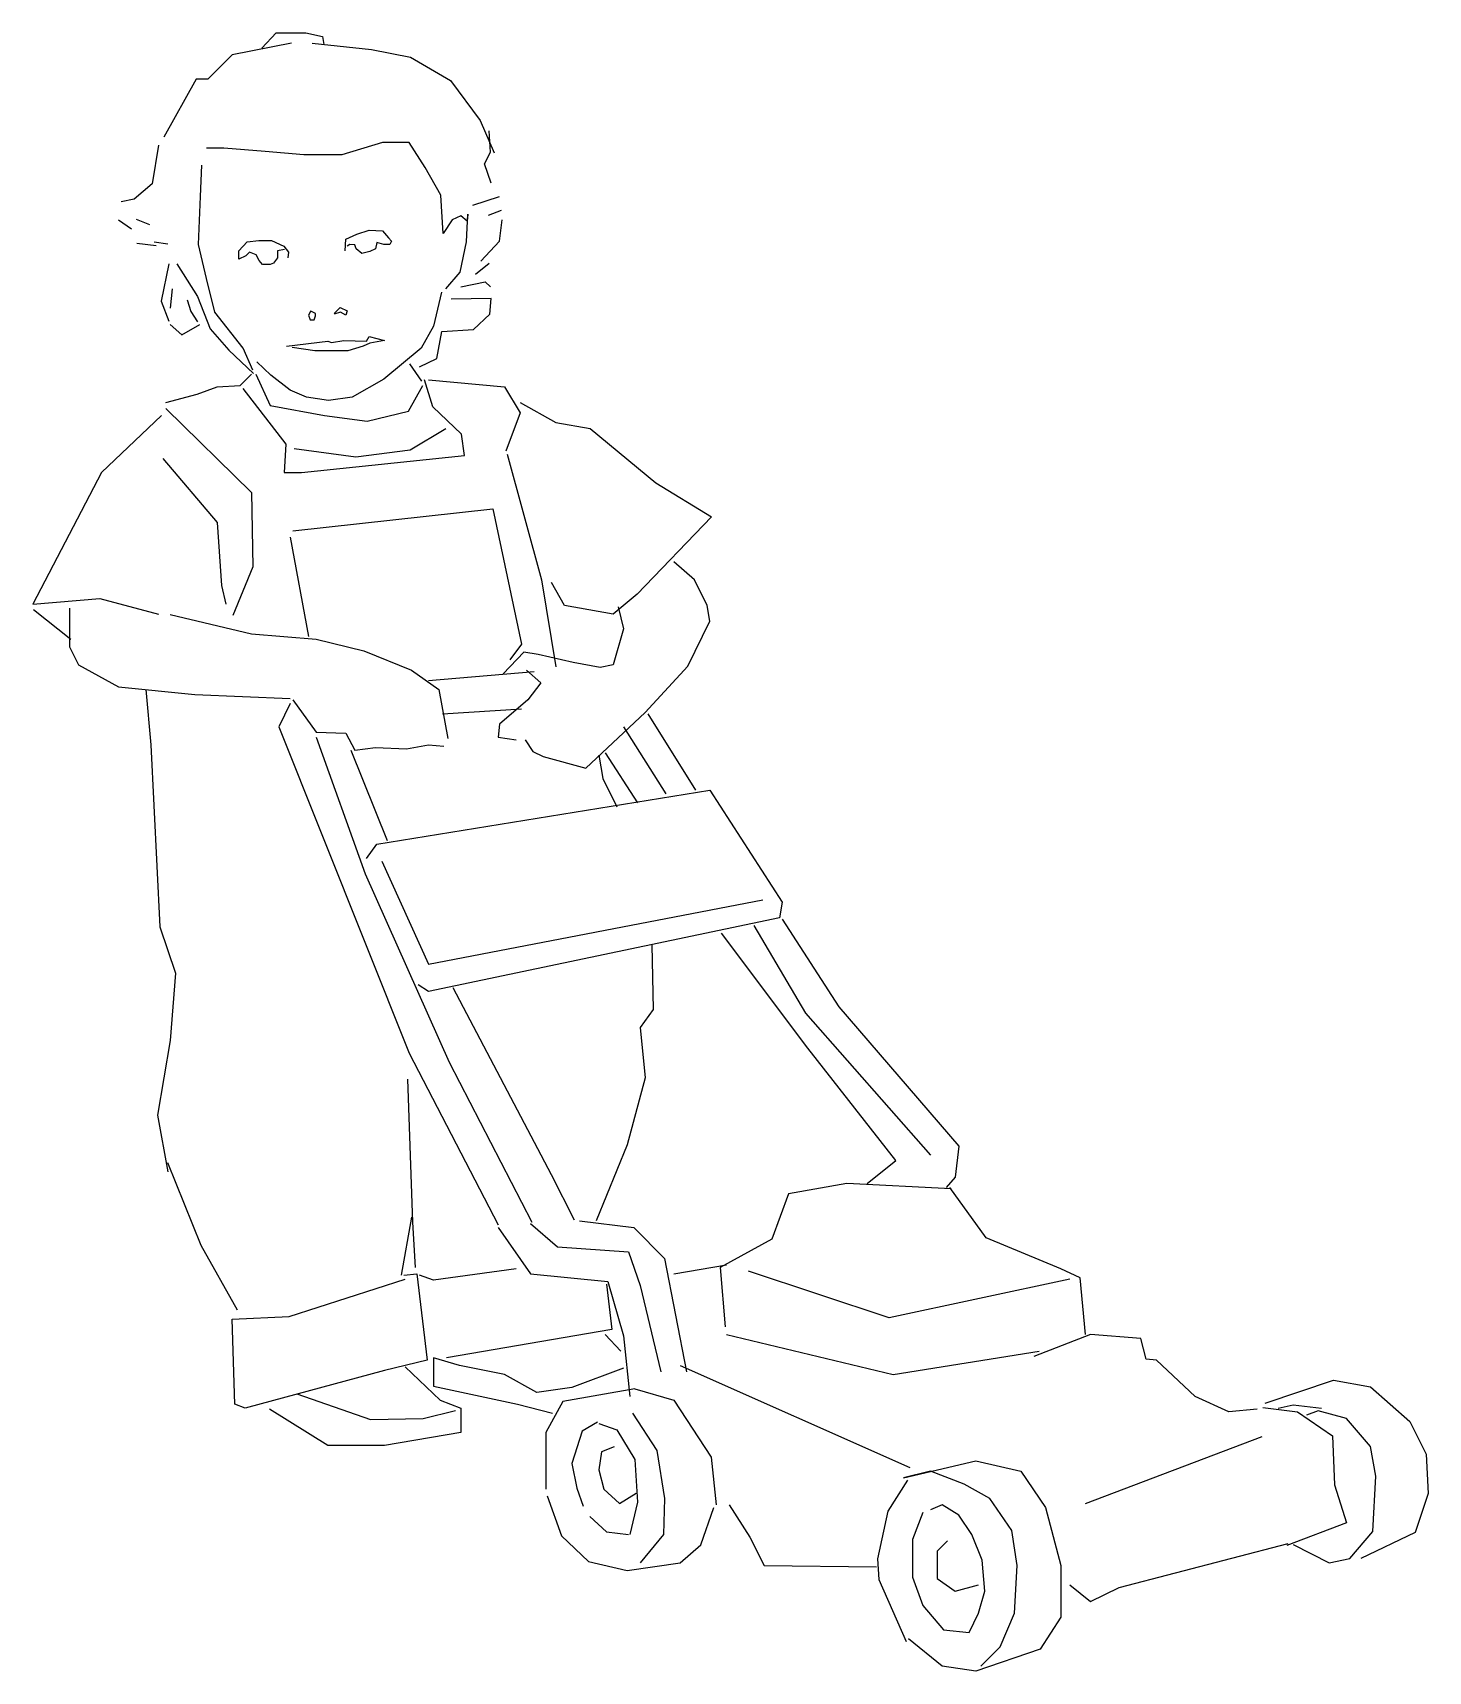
# Model space of a CAD drawing. Header units: millimetres. Extents: x -1534.868 to -1534.04, y 1850.869 to 1851.841.
import ezdxf

# ---------------------------------------------------------------- set-up
doc = ezdxf.new("R2010")
doc.units = ezdxf.units.MM
doc.header["$LTSCALE"] = 10
doc.layers.add('Humanos', color=2, linetype='Continuous')

msp = doc.modelspace()

# ---------------------------------------------------------------- linework, layer by layer
at = {"layer": 'Humanos'}
for p, q in [((-1534.73203, 1851.83194), (-1534.72361, 1851.84113)), ((-1534.72361, 1851.84113), (-1534.706, 1851.84113)), ((-1534.706, 1851.84113), (-1534.69605, 1851.83883)), ((-1534.71442, 1851.835), (-1534.74964, 1851.82812)), ((-1534.70217, 1851.835), (-1534.66695, 1851.83118)), ((-1534.69605, 1851.83883), (-1534.69528, 1851.83424)), ((-1534.74964, 1851.82812), (-1534.76419, 1851.81357)), ((-1534.66695, 1851.83118), (-1534.64398, 1851.82658)), ((-1534.64398, 1851.82658), (-1534.62025, 1851.8128)), ((-1534.77107, 1851.81357), (-1534.79021, 1851.77912)), ((-1534.76419, 1851.81357), (-1534.77107, 1851.81357)), ((-1534.62025, 1851.8128), (-1534.60264, 1851.78907)), ((-1534.60264, 1851.78907), (-1534.59421, 1851.76993)), ((-1534.59651, 1851.77031), (-1534.59728, 1851.78294)), ((-1534.79328, 1851.77452), (-1534.79711, 1851.75155)), ((-1534.66044, 1851.77605), (-1534.68456, 1851.76878)), ((-1534.64475, 1851.77605), (-1534.66044, 1851.77605)), ((-1534.63518, 1851.76112), (-1534.64475, 1851.77605)), ((-1534.75462, 1851.77261), (-1534.76495, 1851.77261)), ((-1534.73012, 1851.77069), (-1534.75462, 1851.77261)), ((-1534.70714, 1851.76878), (-1534.73012, 1851.77069)), ((-1534.68456, 1851.76878), (-1534.70714, 1851.76878)), ((-1534.59996, 1851.76342), (-1534.59651, 1851.77031)), ((-1534.59613, 1851.75193), (-1534.59996, 1851.76342)), ((-1534.7684, 1851.7439), (-1534.76763, 1851.76265)), ((-1534.62599, 1851.74466), (-1534.63518, 1851.76112)), ((-1534.79711, 1851.75155), (-1534.80783, 1851.74236)), ((-1534.76955, 1851.71557), (-1534.7684, 1851.7439)), ((-1534.62446, 1851.72207), (-1534.62599, 1851.74466)), ((-1534.60685, 1851.73892), (-1534.59115, 1851.7439)), ((-1534.80783, 1851.74236), (-1534.81548, 1851.74083)), ((-1534.59766, 1851.73279), (-1534.59, 1851.73586)), ((-1534.81701, 1851.73012), (-1534.80935, 1851.72476)), ((-1534.80668, 1851.7305), (-1534.79864, 1851.72743)), ((-1534.6191, 1851.73012), (-1534.62446, 1851.72207)), ((-1534.61412, 1851.73241), (-1534.6191, 1851.73012)), ((-1534.61029, 1851.72935), (-1534.61412, 1851.73241)), ((-1534.61068, 1851.7171), (-1534.60991, 1851.73356)), ((-1534.60991, 1851.73356), (-1534.61029, 1851.72935)), ((-1534.59115, 1851.71748), (-1534.58962, 1851.73012)), ((-1534.80629, 1851.71633), (-1534.79481, 1851.71481)), ((-1534.79596, 1851.7171), (-1534.78792, 1851.71595)), ((-1534.76495, 1851.69528), (-1534.76955, 1851.71557)), ((-1534.74581, 1851.71174), (-1534.74084, 1851.7171)), ((-1534.74084, 1851.7171), (-1534.73394, 1851.71786)), ((-1534.73394, 1851.71786), (-1534.72628, 1851.71786)), ((-1534.72628, 1851.71786), (-1534.71901, 1851.71442)), ((-1534.68264, 1851.71174), (-1534.68226, 1851.71863)), ((-1534.68226, 1851.71863), (-1534.67576, 1851.72169)), ((-1534.67997, 1851.71557), (-1534.6815, 1851.71442)), ((-1534.67691, 1851.71519), (-1534.67997, 1851.71557)), ((-1534.67614, 1851.71289), (-1534.67691, 1851.71519)), ((-1534.67576, 1851.72169), (-1534.66848, 1851.72399)), ((-1534.66848, 1851.72399), (-1534.66044, 1851.72361)), ((-1534.66389, 1851.71672), (-1534.66465, 1851.71289)), ((-1534.65968, 1851.71557), (-1534.66389, 1851.71672)), ((-1534.66044, 1851.72361), (-1534.657, 1851.7194)), ((-1534.65623, 1851.71557), (-1534.65968, 1851.71557)), ((-1534.657, 1851.7194), (-1534.65508, 1851.71748)), ((-1534.65508, 1851.71748), (-1534.65623, 1851.71557)), ((-1534.6145, 1851.69911), (-1534.61068, 1851.7171)), ((-1534.60226, 1851.70562), (-1534.59115, 1851.71748)), ((-1534.74581, 1851.70676), (-1534.74581, 1851.71174)), ((-1534.7416, 1851.70868), (-1534.74581, 1851.70676)), ((-1534.7393, 1851.71097), (-1534.7416, 1851.70868)), ((-1534.73548, 1851.70944), (-1534.7393, 1851.71097)), ((-1534.73356, 1851.706), (-1534.73548, 1851.70944)), ((-1534.73164, 1851.7037), (-1534.73356, 1851.706)), ((-1534.72284, 1851.70753), (-1534.72514, 1851.70447)), ((-1534.71863, 1851.7125), (-1534.72284, 1851.71174)), ((-1534.72284, 1851.71174), (-1534.72284, 1851.70753)), ((-1534.71901, 1851.71442), (-1534.71634, 1851.71097)), ((-1534.71634, 1851.71097), (-1534.71671, 1851.70753)), ((-1534.67269, 1851.71021), (-1534.67614, 1851.71289)), ((-1534.6681, 1851.71136), (-1534.67269, 1851.71021)), ((-1534.66465, 1851.71289), (-1534.6681, 1851.71136)), ((-1534.78715, 1851.70408), (-1534.79175, 1851.68188)), ((-1534.78256, 1851.70408), (-1534.77031, 1851.68456)), ((-1534.75998, 1851.67538), (-1534.76495, 1851.69528)), ((-1534.72705, 1851.7037), (-1534.73164, 1851.7037)), ((-1534.72514, 1851.70447), (-1534.72705, 1851.7037)), ((-1534.62293, 1851.68915), (-1534.6145, 1851.69911)), ((-1534.60532, 1851.69796), (-1534.59728, 1851.70447)), ((-1534.78524, 1851.68915), (-1534.78639, 1851.67767)), ((-1534.62561, 1851.68724), (-1534.6302, 1851.66695)), ((-1534.61412, 1851.69031), (-1534.59957, 1851.69336)), ((-1534.59957, 1851.69336), (-1534.59651, 1851.69031)), ((-1534.79175, 1851.68188), (-1534.78715, 1851.67002)), ((-1534.77643, 1851.68264), (-1534.77414, 1851.67576)), ((-1534.77414, 1851.67576), (-1534.77031, 1851.66963)), ((-1534.77031, 1851.68456), (-1534.76265, 1851.66542)), ((-1534.70293, 1851.67614), (-1534.70447, 1851.67346)), ((-1534.70026, 1851.67461), (-1534.70255, 1851.67576)), ((-1534.68915, 1851.67461), (-1534.68571, 1851.67805)), ((-1534.68571, 1851.67805), (-1534.6815, 1851.67614)), ((-1534.6815, 1851.67614), (-1534.68226, 1851.67346)), ((-1534.59613, 1851.68341), (-1534.61986, 1851.68303)), ((-1534.5969, 1851.67422), (-1534.59613, 1851.68341)), ((-1534.78639, 1851.6681), (-1534.7795, 1851.66197)), ((-1534.7795, 1851.66197), (-1534.76878, 1851.6681)), ((-1534.74313, 1851.65393), (-1534.75998, 1851.67538)), ((-1534.70447, 1851.67346), (-1534.70332, 1851.67078)), ((-1534.70332, 1851.67078), (-1534.70102, 1851.67078)), ((-1534.70102, 1851.67078), (-1534.70026, 1851.67307)), ((-1534.70026, 1851.67307), (-1534.70026, 1851.67461)), ((-1534.68533, 1851.67538), (-1534.68915, 1851.67422)), ((-1534.68226, 1851.67346), (-1534.68533, 1851.67538)), ((-1534.6302, 1851.66695), (-1534.63748, 1851.65393)), ((-1534.60647, 1851.66504), (-1534.5969, 1851.67422)), ((-1534.76265, 1851.66542), (-1534.75155, 1851.65279)), ((-1534.71748, 1851.65508), (-1534.69298, 1851.65814)), ((-1534.69298, 1851.65814), (-1534.69069, 1851.65738)), ((-1534.69069, 1851.65738), (-1534.68341, 1851.65853)), ((-1534.68341, 1851.65853), (-1534.67001, 1851.65814)), ((-1534.6681, 1851.657), (-1534.67193, 1851.65508)), ((-1534.67001, 1851.65814), (-1534.66848, 1851.66083)), ((-1534.66848, 1851.66083), (-1534.65929, 1851.65853)), ((-1534.65929, 1851.65853), (-1534.6681, 1851.657)), ((-1534.62828, 1851.64781), (-1534.62522, 1851.66389)), ((-1534.62522, 1851.66389), (-1534.60647, 1851.66504)), ((-1534.75155, 1851.65279), (-1534.737, 1851.639)), ((-1534.73739, 1851.64092), (-1534.74313, 1851.65393)), ((-1534.70064, 1851.6524), (-1534.71404, 1851.65432)), ((-1534.68112, 1851.6524), (-1534.70064, 1851.6524)), ((-1534.67193, 1851.65508), (-1534.68112, 1851.6524)), ((-1534.63748, 1851.65393), (-1534.65968, 1851.63556)), ((-1534.63862, 1851.64283), (-1534.62828, 1851.64781)), ((-1534.74501, 1851.63179), (-1534.73823, 1851.63857)), ((-1534.73569, 1851.63857), (-1534.72721, 1851.61992)), ((-1534.72667, 1851.63786), (-1534.73509, 1851.6459)), ((-1534.71519, 1851.62905), (-1534.72667, 1851.63786)), ((-1534.63709, 1851.63441), (-1534.64436, 1851.64475)), ((-1534.77044, 1851.6267), (-1534.75858, 1851.63094)), ((-1534.75858, 1851.63094), (-1534.74501, 1851.63179)), ((-1534.74332, 1851.63009), (-1534.71789, 1851.59703)), ((-1534.70562, 1851.62484), (-1534.71519, 1851.62905)), ((-1534.65968, 1851.63556), (-1534.67843, 1851.62484)), ((-1534.645, 1851.61653), (-1534.63651, 1851.63179)), ((-1534.63058, 1851.61907), (-1534.63567, 1851.63518)), ((-1534.63313, 1851.63518), (-1534.5882, 1851.63094)), ((-1534.5882, 1851.63094), (-1534.57887, 1851.61568)), ((-1534.78909, 1851.62162), (-1534.77044, 1851.6267)), ((-1534.78909, 1851.61822), (-1534.73823, 1851.56822)), ((-1534.72721, 1851.61992), (-1534.695, 1851.61399)), ((-1534.6926, 1851.62293), (-1534.70562, 1851.62484)), ((-1534.67843, 1851.62484), (-1534.6926, 1851.62293)), ((-1534.61363, 1851.60297), (-1534.63058, 1851.61907)), ((-1534.57887, 1851.62162), (-1534.55769, 1851.60975)), ((-1534.79164, 1851.61399), (-1534.82724, 1851.58008)), ((-1534.695, 1851.61399), (-1534.66957, 1851.6106)), ((-1534.66957, 1851.6106), (-1534.645, 1851.61653)), ((-1534.57887, 1851.61568), (-1534.58735, 1851.5928)), ((-1534.55769, 1851.60975), (-1534.53734, 1851.60636)), ((-1534.64414, 1851.59364), (-1534.62295, 1851.60636)), ((-1534.61193, 1851.59025), (-1534.61363, 1851.60297)), ((-1534.53734, 1851.60636), (-1534.49835, 1851.57414)), ((-1534.79079, 1851.58856), (-1534.75858, 1851.55041)), ((-1534.71789, 1851.59703), (-1534.71874, 1851.58008)), ((-1534.7128, 1851.59449), (-1534.67635, 1851.5894)), ((-1534.70857, 1851.58008), (-1534.61193, 1851.59025)), ((-1534.67635, 1851.5894), (-1534.64414, 1851.59364)), ((-1534.5865, 1851.5911), (-1534.56616, 1851.51651)), ((-1534.82724, 1851.58008), (-1534.86793, 1851.5021)), ((-1534.71874, 1851.58008), (-1534.70857, 1851.58008)), ((-1534.49835, 1851.57414), (-1534.46529, 1851.55381)), ((-1534.73823, 1851.56822), (-1534.73739, 1851.52414)), ((-1534.75858, 1851.55041), (-1534.75604, 1851.51312)), ((-1534.71365, 1851.5456), (-1534.59498, 1851.55862)), ((-1534.59498, 1851.55862), (-1534.57814, 1851.47823)), ((-1534.46529, 1851.55381), (-1534.50937, 1851.50803)), ((-1534.71519, 1851.54177), (-1534.70447, 1851.48282)), ((-1534.73739, 1851.52414), (-1534.74926, 1851.49531)), ((-1534.47555, 1851.51651), (-1534.4878, 1851.52723)), ((-1534.75604, 1851.51312), (-1534.7535, 1851.5021)), ((-1534.56616, 1851.51651), (-1534.55769, 1851.4648)), ((-1534.5526, 1851.50125), (-1534.56023, 1851.51481)), ((-1534.46789, 1851.50119), (-1534.47555, 1851.51651)), ((-1534.86793, 1851.5021), (-1534.82809, 1851.50549)), ((-1534.82809, 1851.50549), (-1534.79334, 1851.49616)), ((-1534.52378, 1851.49616), (-1534.5526, 1851.50125)), ((-1534.50937, 1851.50803), (-1534.52378, 1851.49616)), ((-1534.46635, 1851.49201), (-1534.46789, 1851.50119)), ((-1534.86755, 1851.4989), (-1534.84534, 1851.48129)), ((-1534.84611, 1851.49966), (-1534.84611, 1851.47669)), ((-1534.78639, 1851.49583), (-1534.73815, 1851.48435)), ((-1534.52071, 1851.50043), (-1534.51766, 1851.48741)), ((-1534.47937, 1851.46521), (-1534.46635, 1851.49201)), ((-1534.73815, 1851.48435), (-1534.69987, 1851.48129)), ((-1534.69987, 1851.48129), (-1534.67155, 1851.4744)), ((-1534.51766, 1851.48741), (-1534.52378, 1851.46597)), ((-1534.84611, 1851.47669), (-1534.84075, 1851.46597)), ((-1534.67155, 1851.4744), (-1534.64321, 1851.46291)), ((-1534.57661, 1851.47363), (-1534.58885, 1851.46062)), ((-1534.57814, 1851.47823), (-1534.58503, 1851.46904)), ((-1534.56819, 1851.4721), (-1534.57661, 1851.47363)), ((-1534.54751, 1851.46751), (-1534.56819, 1851.4721)), ((-1534.84075, 1851.46597), (-1534.81701, 1851.45296)), ((-1534.64321, 1851.46291), (-1534.62714, 1851.45143)), ((-1534.63326, 1851.45679), (-1534.57048, 1851.46215)), ((-1534.57507, 1851.46291), (-1534.56666, 1851.45526)), ((-1534.53143, 1851.46445), (-1534.54751, 1851.46751)), ((-1534.52378, 1851.46597), (-1534.53143, 1851.46445)), ((-1534.50464, 1851.43765), (-1534.47937, 1851.46521)), ((-1534.81701, 1851.45296), (-1534.77184, 1851.44837)), ((-1534.56666, 1851.45526), (-1534.57431, 1851.44531)), ((-1534.80093, 1851.45143), (-1534.79787, 1851.41851)), ((-1534.77184, 1851.44837), (-1534.71519, 1851.44607)), ((-1534.71519, 1851.44301), (-1534.72207, 1851.42923)), ((-1534.71365, 1851.44531), (-1534.69987, 1851.42616)), ((-1534.62714, 1851.45143), (-1534.62178, 1851.42233)), ((-1534.57431, 1851.44531), (-1534.59115, 1851.43076)), ((-1534.62484, 1851.43688), (-1534.57814, 1851.43995)), ((-1534.53985, 1851.40473), (-1534.50464, 1851.43765)), ((-1534.50311, 1851.43688), (-1534.47478, 1851.39171)), ((-1534.72207, 1851.42923), (-1534.64475, 1851.23552)), ((-1534.69987, 1851.42616), (-1534.68226, 1851.4254)), ((-1534.69987, 1851.4231), (-1534.67078, 1851.34195)), ((-1534.68226, 1851.4254), (-1534.67691, 1851.41545)), ((-1534.59115, 1851.43076), (-1534.59192, 1851.4231)), ((-1534.59192, 1851.4231), (-1534.5812, 1851.42157)), ((-1534.51766, 1851.42923), (-1534.49239, 1851.38941)), ((-1534.79787, 1851.41851), (-1534.79251, 1851.31055)), ((-1534.6792, 1851.41545), (-1534.65776, 1851.36185)), ((-1534.67691, 1851.41545), (-1534.66465, 1851.41697)), ((-1534.66465, 1851.41697), (-1534.64628, 1851.41621)), ((-1534.64628, 1851.41621), (-1534.63326, 1851.41851)), ((-1534.63326, 1851.41851), (-1534.62407, 1851.41774)), ((-1534.57584, 1851.42157), (-1534.57125, 1851.41468)), ((-1534.57125, 1851.41468), (-1534.56512, 1851.41162)), ((-1534.52837, 1851.41391), (-1534.50923, 1851.38405)), ((-1534.56512, 1851.41162), (-1534.53985, 1851.40473)), ((-1534.5322, 1851.41238), (-1534.52991, 1851.3986)), ((-1534.52991, 1851.3986), (-1534.52148, 1851.38176)), ((-1534.66389, 1851.35955), (-1534.46635, 1851.39171)), ((-1534.46635, 1851.39171), (-1534.42348, 1851.3251)), ((-1534.67001, 1851.35113), (-1534.66389, 1851.35955)), ((-1534.66083, 1851.3496), (-1534.63326, 1851.28836)), ((-1534.67078, 1851.34195), (-1534.62101, 1851.23016)), ((-1534.63326, 1851.28836), (-1534.43497, 1851.32663)), ((-1534.42348, 1851.3251), (-1534.42501, 1851.31591)), ((-1534.79251, 1851.31055), (-1534.78333, 1851.28299)), ((-1534.42501, 1851.31591), (-1534.63326, 1851.27227)), ((-1534.40817, 1851.23859), (-1534.45947, 1851.30673)), ((-1534.44033, 1851.31132), (-1534.4097, 1851.25926)), ((-1534.42348, 1851.31515), (-1534.3898, 1851.26309)), ((-1534.50081, 1851.29983), (-1534.50005, 1851.26155)), ((-1534.78333, 1851.28299), (-1534.78639, 1851.24318)), ((-1534.63326, 1851.27227), (-1534.63939, 1851.2761)), ((-1534.61871, 1851.27457), (-1534.56053, 1851.16355)), ((-1534.50005, 1851.26155), (-1534.5077, 1851.25083)), ((-1534.4097, 1851.25926), (-1534.33544, 1851.17504)), ((-1534.3898, 1851.26309), (-1534.31859, 1851.1804)), ((-1534.5077, 1851.25083), (-1534.50464, 1851.22097)), ((-1534.78639, 1851.24318), (-1534.79405, 1851.19878)), ((-1534.35611, 1851.17197), (-1534.40817, 1851.23859)), ((-1534.64475, 1851.23552), (-1534.59192, 1851.13369)), ((-1534.62101, 1851.23016), (-1534.57201, 1851.13523)), ((-1534.64245, 1851.13523), (-1534.64551, 1851.22022)), ((-1534.50464, 1851.22097), (-1534.51535, 1851.18116)), ((-1534.79405, 1851.19878), (-1534.78792, 1851.16509)), ((-1534.51535, 1851.18116), (-1534.53373, 1851.136)), ((-1534.31859, 1851.1804), (-1534.32089, 1851.16202)), ((-1534.76801, 1851.12145), (-1534.78792, 1851.17045)), ((-1534.37295, 1851.15819), (-1534.35611, 1851.17197)), ((-1534.56053, 1851.16355), (-1534.54675, 1851.13676)), ((-1534.32089, 1851.16202), (-1534.32625, 1851.1559)), ((-1534.41966, 1851.15207), (-1534.42961, 1851.12528)), ((-1534.3852, 1851.15819), (-1534.41966, 1851.15207)), ((-1534.32319, 1851.15514), (-1534.3852, 1851.15819)), ((-1534.30251, 1851.12604), (-1534.32395, 1851.1559)), ((-1534.64321, 1851.13829), (-1534.64934, 1851.10383)), ((-1534.64092, 1851.10843), (-1534.64245, 1851.13523)), ((-1534.59192, 1851.13216), (-1534.57278, 1851.1046)), ((-1534.57278, 1851.13446), (-1534.5567, 1851.12068)), ((-1534.54369, 1851.136), (-1534.51153, 1851.13216)), ((-1534.51153, 1851.13216), (-1534.49316, 1851.11379)), ((-1534.74657, 1851.08316), (-1534.76801, 1851.12145)), ((-1534.42961, 1851.12528), (-1534.46023, 1851.10843)), ((-1534.25811, 1851.10766), (-1534.30251, 1851.12604)), ((-1534.5567, 1851.12068), (-1534.51459, 1851.11762)), ((-1534.51459, 1851.11762), (-1534.5077, 1851.09772)), ((-1534.49316, 1851.11379), (-1534.48014, 1851.04642)), ((-1534.64781, 1851.10383), (-1534.64015, 1851.1046)), ((-1534.64015, 1851.1046), (-1534.63403, 1851.05331)), ((-1534.6302, 1851.10078), (-1534.63862, 1851.10383)), ((-1534.5812, 1851.10766), (-1534.6302, 1851.10078)), ((-1534.57278, 1851.1046), (-1534.52684, 1851.10001)), ((-1534.4878, 1851.1046), (-1534.45641, 1851.10996)), ((-1534.46023, 1851.10843), (-1534.45717, 1851.07322)), ((-1534.35994, 1851.07857), (-1534.44339, 1851.10614)), ((-1534.24662, 1851.10231), (-1534.25811, 1851.10766)), ((-1534.24357, 1851.06862), (-1534.24662, 1851.10231)), ((-1534.71595, 1851.07933), (-1534.64705, 1851.10154)), ((-1534.52761, 1851.09847), (-1534.52455, 1851.07168)), ((-1534.52684, 1851.10001), (-1534.51766, 1851.06786)), ((-1534.5077, 1851.09772), (-1534.49545, 1851.04642)), ((-1534.25275, 1851.10154), (-1534.35994, 1851.07857)), ((-1534.74964, 1851.07781), (-1534.71595, 1851.07933)), ((-1534.74811, 1851.02728), (-1534.74964, 1851.07781)), ((-1534.52455, 1851.07168), (-1534.62255, 1851.05484)), ((-1534.51919, 1851.05866), (-1534.52837, 1851.06862)), ((-1534.51766, 1851.06786), (-1534.51383, 1851.03187)), ((-1534.45641, 1851.06862), (-1534.35764, 1851.04488)), ((-1534.2405, 1851.06862), (-1534.27419, 1851.0556)), ((-1534.21064, 1851.06632), (-1534.2405, 1851.06862)), ((-1534.20758, 1851.05407), (-1534.21064, 1851.06632)), ((-1534.6302, 1851.05484), (-1534.6302, 1851.038)), ((-1534.61489, 1851.05024), (-1534.6302, 1851.05484)), ((-1534.35764, 1851.04488), (-1534.27112, 1851.05866)), ((-1534.20145, 1851.05331), (-1534.20758, 1851.05407)), ((-1534.65929, 1851.04718), (-1534.74198, 1851.02497)), ((-1534.63403, 1851.05331), (-1534.65929, 1851.04718)), ((-1534.64705, 1851.04947), (-1534.62637, 1851.02957)), ((-1534.58809, 1851.04488), (-1534.61489, 1851.05024)), ((-1534.56895, 1851.03416), (-1534.58809, 1851.04488)), ((-1534.51766, 1851.04872), (-1534.54828, 1851.03723)), ((-1534.48397, 1851.05024), (-1534.34769, 1850.98976)), ((-1534.17849, 1851.03187), (-1534.20145, 1851.05331)), ((-1534.6302, 1851.038), (-1534.58043, 1851.02728)), ((-1534.54828, 1851.03723), (-1534.56895, 1851.03416)), ((-1534.51076, 1851.03646), (-1534.55364, 1851.02881)), ((-1534.51076, 1851.03646), (-1534.4878, 1851.02957)), ((-1534.13707, 1851.02789), (-1534.09642, 1851.04144)), ((-1534.09642, 1851.04144), (-1534.07448, 1851.03757)), ((-1534.07448, 1851.03757), (-1534.05125, 1851.01692)), ((-1534.74198, 1851.02497), (-1534.74811, 1851.02728)), ((-1534.69298, 1851.00278), (-1534.72743, 1851.02422)), ((-1534.71135, 1851.0334), (-1534.66771, 1851.01809)), ((-1534.62637, 1851.02957), (-1534.61412, 1851.02497)), ((-1534.61412, 1851.02497), (-1534.61412, 1851.01043)), ((-1534.58043, 1851.02728), (-1534.55976, 1851.02192)), ((-1534.55364, 1851.02881), (-1534.56359, 1851.01043)), ((-1534.4878, 1851.02957), (-1534.46559, 1850.99588)), ((-1534.15858, 1851.02268), (-1534.17849, 1851.03187)), ((-1534.14173, 1851.02422), (-1534.15858, 1851.02268)), ((-1534.13837, 1851.02531), (-1534.11771, 1851.02272)), ((-1534.1203, 1851.0266), (-1534.12933, 1851.02466)), ((-1534.10352, 1851.02466), (-1534.1203, 1851.0266)), ((-1534.66771, 1851.01809), (-1534.63633, 1851.01886)), ((-1534.63633, 1851.01886), (-1534.61719, 1851.02345)), ((-1534.53297, 1851.01656), (-1534.54216, 1851.0112)), ((-1534.5322, 1851.01579), (-1534.52148, 1851.01196)), ((-1534.5123, 1851.02192), (-1534.49775, 1850.99972)), ((-1534.11771, 1851.02272), (-1534.09707, 1851.00853)), ((-1534.10546, 1851.02337), (-1534.11255, 1851.02079)), ((-1534.08868, 1851.01886), (-1534.10546, 1851.02337)), ((-1534.07448, 1851.00208), (-1534.08868, 1851.01886)), ((-1534.05125, 1851.01692), (-1534.04157, 1850.99756)), ((-1534.61412, 1851.01043), (-1534.65929, 1851.00278)), ((-1534.56359, 1851.01043), (-1534.56359, 1850.97674)), ((-1534.54216, 1851.0112), (-1534.54828, 1850.99206)), ((-1534.52148, 1851.01196), (-1534.51076, 1850.99436)), ((-1534.24357, 1850.96832), (-1534.13867, 1851.00814)), ((-1534.09707, 1851.00853), (-1534.09578, 1850.97949)), ((-1534.65929, 1851.00278), (-1534.69298, 1851.00278)), ((-1534.53067, 1850.99895), (-1534.5322, 1850.98823)), ((-1534.52301, 1851.00201), (-1534.53067, 1850.99895)), ((-1534.49775, 1850.99972), (-1534.49316, 1850.97138)), ((-1534.46559, 1850.99588), (-1534.46253, 1850.96756)), ((-1534.07125, 1850.98465), (-1534.07448, 1851.00208)), ((-1534.04157, 1850.99756), (-1534.04028, 1850.97433)), ((-1534.54828, 1850.99206), (-1534.54521, 1850.97751)), ((-1534.5322, 1850.98823), (-1534.52914, 1850.97674)), ((-1534.51076, 1850.99436), (-1534.50923, 1850.96909)), ((-1534.35151, 1850.98364), (-1534.30864, 1850.99359)), ((-1534.33544, 1850.98746), (-1534.35151, 1850.98364)), ((-1534.31553, 1850.97981), (-1534.33544, 1850.98746)), ((-1534.30864, 1850.99359), (-1534.28184, 1850.98746)), ((-1534.28184, 1850.98746), (-1534.2673, 1850.96602)), ((-1534.54521, 1850.97751), (-1534.54139, 1850.96679)), ((-1534.52914, 1850.97674), (-1534.51995, 1850.96832)), ((-1534.34922, 1850.9821), (-1534.3607, 1850.96373)), ((-1534.30022, 1850.97138), (-1534.31553, 1850.97981)), ((-1534.09578, 1850.97949), (-1534.08868, 1850.9569)), ((-1534.07319, 1850.95174), (-1534.07125, 1850.98465)), ((-1534.56283, 1850.97292), (-1534.55441, 1850.94918)), ((-1534.51995, 1850.96832), (-1534.51, 1850.97445)), ((-1534.50923, 1850.96909), (-1534.51383, 1850.94995)), ((-1534.49316, 1850.97138), (-1534.49392, 1850.94995)), ((-1534.47171, 1850.94382), (-1534.46406, 1850.96602)), ((-1534.45487, 1850.96756), (-1534.44262, 1850.94842)), ((-1534.32855, 1850.96756), (-1534.33544, 1850.9645)), ((-1534.31859, 1850.96143), (-1534.32855, 1850.96756)), ((-1534.2872, 1850.95224), (-1534.30022, 1850.97138)), ((-1534.2673, 1850.96602), (-1534.25811, 1850.93157)), ((-1534.04028, 1850.97433), (-1534.04802, 1850.95109)), ((-1534.53756, 1850.96066), (-1534.52761, 1850.95148)), ((-1534.3607, 1850.96373), (-1534.36683, 1850.9354)), ((-1534.34003, 1850.96296), (-1534.34616, 1850.94688)), ((-1534.31094, 1850.94995), (-1534.31859, 1850.96143)), ((-1534.08868, 1850.9569), (-1534.12417, 1850.94335)), ((-1534.55441, 1850.94918), (-1534.53833, 1850.93387)), ((-1534.52761, 1850.95148), (-1534.51459, 1850.94995)), ((-1534.49392, 1850.94995), (-1534.5077, 1850.9331)), ((-1534.44262, 1850.94842), (-1534.4342, 1850.93157)), ((-1534.34616, 1850.94688), (-1534.34616, 1850.92468)), ((-1534.30481, 1850.93464), (-1534.31094, 1850.94995)), ((-1534.28414, 1850.93157), (-1534.2872, 1850.95224)), ((-1534.08674, 1850.93561), (-1534.07319, 1850.95174)), ((-1534.04802, 1850.95109), (-1534.08028, 1850.93561)), ((-1534.48397, 1850.9331), (-1534.47171, 1850.94382)), ((-1534.32548, 1850.94612), (-1534.33161, 1850.94)), ((-1534.33161, 1850.94), (-1534.33161, 1850.92392)), ((-1534.22366, 1850.91856), (-1534.12336, 1850.94459)), ((-1534.1203, 1850.944), (-1534.099, 1850.93303)), ((-1534.53833, 1850.93387), (-1534.51535, 1850.92851)), ((-1534.51535, 1850.92851), (-1534.48397, 1850.9331)), ((-1534.4342, 1850.93157), (-1534.36759, 1850.93081)), ((-1534.36683, 1850.9354), (-1534.36606, 1850.92315)), ((-1534.30328, 1850.91626), (-1534.30481, 1850.93464)), ((-1534.28567, 1850.90324), (-1534.28414, 1850.93157)), ((-1534.25811, 1850.93157), (-1534.25811, 1850.90095)), ((-1534.099, 1850.93303), (-1534.08674, 1850.93561)), ((-1534.36606, 1850.92315), (-1534.34998, 1850.8864)), ((-1534.34616, 1850.92468), (-1534.34003, 1850.90784)), ((-1534.33161, 1850.92392), (-1534.32089, 1850.91626)), ((-1534.32089, 1850.91626), (-1534.30711, 1850.92009)), ((-1534.25275, 1850.92009), (-1534.2405, 1850.91014)), ((-1534.2405, 1850.91014), (-1534.22366, 1850.91856)), ((-1534.34003, 1850.90784), (-1534.32778, 1850.89329)), ((-1534.30711, 1850.90324), (-1534.30328, 1850.91626)), ((-1534.31247, 1850.89176), (-1534.30711, 1850.90324)), ((-1534.29409, 1850.88334), (-1534.28567, 1850.90324)), ((-1534.25811, 1850.90095), (-1534.27036, 1850.88181)), ((-1534.32778, 1850.89329), (-1534.31247, 1850.89176)), ((-1534.32855, 1850.87186), (-1534.34845, 1850.88793)), ((-1534.27036, 1850.88181), (-1534.30864, 1850.86879)), ((-1534.30558, 1850.87186), (-1534.29409, 1850.88334)), ((-1534.30864, 1850.86879), (-1534.32855, 1850.87186))]:
    msp.add_line(p, q, dxfattribs=at)

doc.saveas('drawing.dxf')
